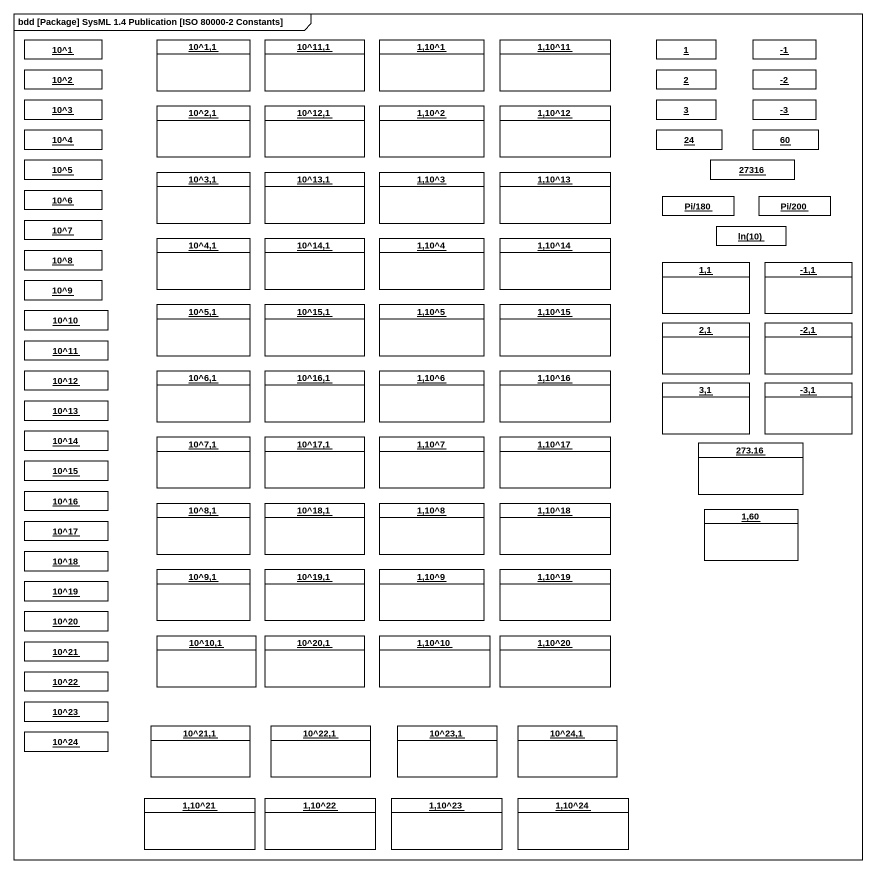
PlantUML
@startuml
mainframe bdd [Package] SysML 1.4 Publication [ISO 80000-2 Constants]
hide circle
hide empty members
object "10^2" as o10_2 #FFFFFF
object "10^1" as o10_1 #FFFFFF
object "10^1,1" as o10_1_1 #FFFFFF
object "10^11,1" as o10_11_1 #FFFFFF
object "1,10^1" as o1_10_1 #FFFFFF
object "1,10^11" as o1_10_11 #FFFFFF
object "1" as o1 #FFFFFF
object "2" as o2 #FFFFFF
object "-1" as o1_2 #FFFFFF
object "-2" as o2_2 #FFFFFF
object "10^3" as o10_3 #FFFFFF
object "10^2,1" as o10_2_1 #FFFFFF
object "10^12,1" as o10_12_1 #FFFFFF
object "1,10^2" as o1_10_2 #FFFFFF
object "1,10^12" as o1_10_12 #FFFFFF
object "3" as o3 #FFFFFF
object "-3" as o3_2 #FFFFFF
object "10^4" as o10_4 #FFFFFF
object "24" as o24 #FFFFFF
object "60" as o60 #FFFFFF
object "10^5" as o10_5 #FFFFFF
object "10^6" as o10_6 #FFFFFF
object "10^3,1" as o10_3_1 #FFFFFF
object "10^13,1" as o10_13_1 #FFFFFF
object "1,10^3" as o1_10_3 #FFFFFF
object "1,10^13" as o1_10_13 #FFFFFF
object "27316" as o27316 #FFFFFF
object "10^7" as o10_7 #FFFFFF
object "Pi/180" as Pi_180 #FFFFFF
object "ln(10)" as ln_10 #FFFFFF
object "Pi/200" as Pi_200 #FFFFFF
object "10^8" as o10_8 #FFFFFF
object "10^4,1" as o10_4_1 #FFFFFF
object "10^14,1" as o10_14_1 #FFFFFF
object "1,10^4" as o1_10_4 #FFFFFF
object "1,10^14" as o1_10_14 #FFFFFF
object "1,1" as o1_1 #FFFFFF
object "-1,1" as o1_1_2 #FFFFFF
object "10^9" as o10_9 #FFFFFF
object "10^5,1" as o10_5_1 #FFFFFF
object "10^15,1" as o10_15_1 #FFFFFF
object "1,10^5" as o1_10_5 #FFFFFF
object "1,10^15" as o1_10_15 #FFFFFF
object "10^11" as o10_11 #FFFFFF
object "10^10" as o10_10 #FFFFFF
object "2,1" as o2_1 #FFFFFF
object "-2,1" as o2_1_2 #FFFFFF
object "10^12" as o10_12 #FFFFFF
object "10^6,1" as o10_6_1 #FFFFFF
object "10^16,1" as o10_16_1 #FFFFFF
object "1,10^6" as o1_10_6 #FFFFFF
object "1,10^16" as o1_10_16 #FFFFFF
object "3,1" as o3_1 #FFFFFF
object "-3,1" as o3_1_2 #FFFFFF
object "10^13" as o10_13 #FFFFFF
object "10^15" as o10_15 #FFFFFF
object "10^14" as o10_14 #FFFFFF
object "10^7,1" as o10_7_1 #FFFFFF
object "10^17,1" as o10_17_1 #FFFFFF
object "1,10^7" as o1_10_7 #FFFFFF
object "1,10^17" as o1_10_17 #FFFFFF
object "273.16" as o273_16 #FFFFFF
object "10^16" as o10_16 #FFFFFF
object "10^17" as o10_17 #FFFFFF
object "10^8,1" as o10_8_1 #FFFFFF
object "10^18,1" as o10_18_1 #FFFFFF
object "1,10^8" as o1_10_8 #FFFFFF
object "1,10^18" as o1_10_18 #FFFFFF
object "1,60" as o1_60 #FFFFFF
object "10^18" as o10_18 #FFFFFF
object "10^9,1" as o10_9_1 #FFFFFF
object "10^19,1" as o10_19_1 #FFFFFF
object "1,10^9" as o1_10_9 #FFFFFF
object "1,10^19" as o1_10_19 #FFFFFF
object "10^19" as o10_19 #FFFFFF
object "10^20" as o10_20 #FFFFFF
object "10^21" as o10_21 #FFFFFF
object "10^10,1" as o10_10_1 #FFFFFF
object "10^20,1" as o10_20_1 #FFFFFF
object "1,10^10" as o1_10_10 #FFFFFF
object "1,10^20" as o1_10_20 #FFFFFF
object "10^22" as o10_22 #FFFFFF
object "10^24" as o10_24 #FFFFFF
object "10^23" as o10_23 #FFFFFF
object "10^21,1" as o10_21_1 #FFFFFF
object "10^22,1" as o10_22_1 #FFFFFF
object "10^23,1" as o10_23_1 #FFFFFF
object "10^24,1" as o10_24_1 #FFFFFF
object "1,10^21" as o1_10_21 #FFFFFF
object "1,10^22" as o1_10_22 #FFFFFF
object "1,10^23" as o1_10_23 #FFFFFF
object "1,10^24" as o1_10_24 #FFFFFF
@enduml
